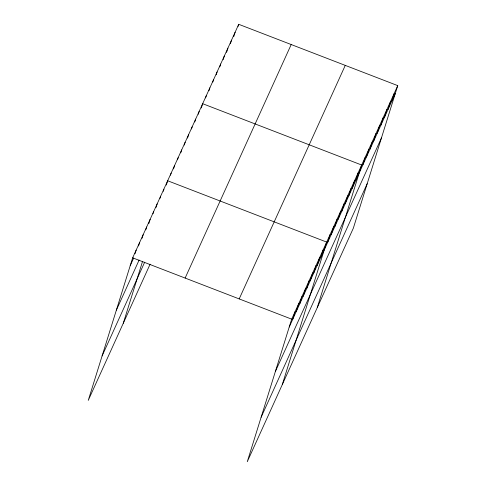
<?xml version="1.0" encoding="UTF-8"?>
<svg xmlns="http://www.w3.org/2000/svg" width="486" height="486" viewBox="0 0 486 486"><rect width="100%" height="100%" fill="white"/><g stroke="black" fill="none" stroke-linecap="round" stroke-linejoin="round"><path stroke-width="0.73" d="M397.742 85.627L291.673 319.156L247.277 461.7L353.346 228.171L397.742 85.627L238.723 24.3L132.654 257.829L88.258 400.373L150.095 264.226M135.041 253.704L136.159 250.12M138.54 245.995L139.658 242.417M142.04 238.286L143.157 234.708M145.764 229.866L146.657 227.005M148.819 223.59L150.156 219.295M152.987 213.737L153.655 211.592M156.042 207.461L157.16 203.883M159.991 198.324L160.659 196.18M163.266 191.332L163.934 189.188M123.262 323.312L142.507 261.523M166.321 185.057L167.658 180.762L326.677 242.089L282.275 384.633M170.489 175.203L171.157 173.059M173.545 168.928L174.662 165.349M177.493 159.791L178.162 157.646M180.768 152.804L181.661 149.937M184.267 145.095L185.16 142.234M187.547 138.103L188.659 134.525M191.49 128.966L192.164 126.822M194.771 121.974L195.664 119.113M198.27 114.271L199.163 111.409M201.326 107.995L202.662 103.7L361.675 165.027L317.279 307.571M205.602 97.905L206.271 95.76M208.986 90.682L209.873 87.82M212.813 82.025L213.482 79.88M216.197 74.801L217.09 71.94M219.8 66.861L220.693 64M223.183 59.638L224.301 56.06M226.567 52.415L227.91 48.12M230.4 43.758L231.512 40.18M233.784 36.535L235.121 32.24M238.055 26.444L238.723 24.3M292.718 319.32L295.172 311.447M296.223 311.611L298.671 303.744M299.722 303.908L302.171 296.035M303.221 296.199L305.676 288.326M306.721 288.496L309.175 280.622M310.22 280.786L312.674 272.913M313.719 273.083L316.173 265.21M317.224 265.374L319.673 257.501M320.724 257.671L323.172 249.798M327.722 242.253L330.176 234.386M331.221 234.55L333.675 226.676M334.726 226.84L337.175 218.967M338.226 219.137L340.674 211.264M341.725 211.428L344.179 203.555M345.224 203.725L347.678 195.852M348.723 196.016L351.178 188.143M352.228 188.313L354.677 180.44M355.728 180.604L358.176 172.73M362.835 164.961L365.284 157.087M366.438 157.021L368.892 149.147M370.046 149.081L372.495 141.207M373.649 141.14L376.103 133.267M377.258 133.2L379.712 125.327M380.866 125.26L383.314 117.387M384.469 117.32L386.923 109.447M388.077 109.38L390.531 101.507M391.686 101.44L394.134 93.567M130.205 265.702L133.705 257.993M116.361 310.147L139.111 260.053M102.103 355.934L144.688 262.173M185.13 278.065L291.199 44.536M239.197 298.914L345.267 65.385M289.219 327.029L395.288 93.5M275.38 371.468L381.449 137.939M261.116 417.255L367.185 183.726M132.654 257.829L291.673 319.156"/></g></svg>
